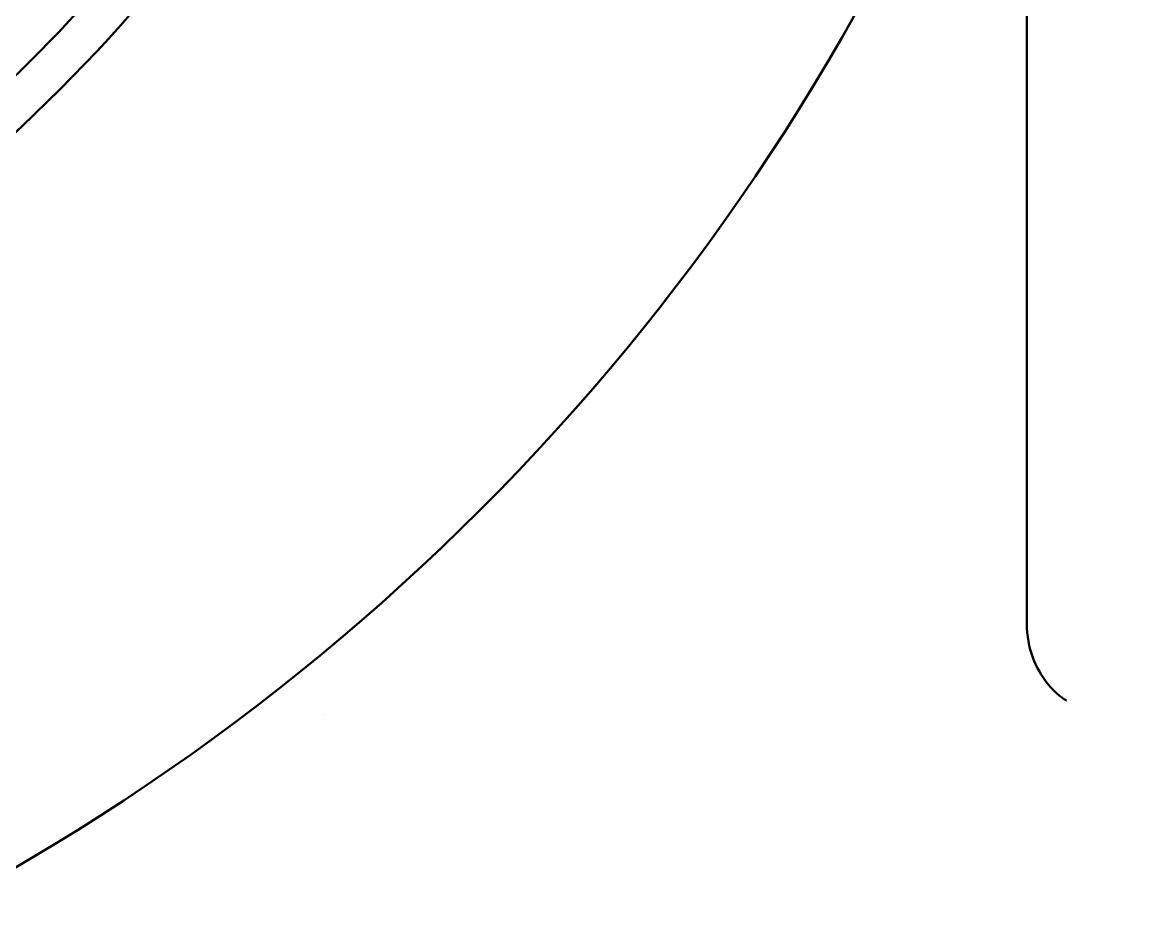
# Model space of a CAD drawing. Header units: millimetres. Extents: x 2725 to 10524, y 7125 to 11639.
# Drawn here: x 5096.23 to 5101.68, y 11276.73 to 11281.05 of the extents above; entities that cross this region are included whole.
import ezdxf

# ---------------------------------------------------------------- set-up
doc = ezdxf.new("R2010")
doc.units = ezdxf.units.MM
doc.header["$LTSCALE"] = 4
doc.layers.add('Visible (ISO)', color=7, linetype='Continuous', lineweight=50)

msp = doc.modelspace()

# ---------------------------------------------------------------- linework, layer by layer
at = {"layer": 'Visible (ISO)'}
for p, q in [((5101.1296, 11278.1195), (5101.1296, 11283.0036)), ((5097.6986, 11277.6799), (5097.6986, 11277.6799))]:
    msp.add_line(p, q, dxfattribs=at)
for radius in [11, 7.9]:
    msp.add_circle((5090.6847, 11286.4539), radius, dxfattribs=at)
msp.add_arc((5090.6847, 11286.4539), 8.1, 295.42538, 334.57462, dxfattribs=at)
msp.add_open_spline([(5101.1296, 11278.1194), (5101.1296, 11278.063), (5101.1401, 11278.0064), (5101.1765, 11277.9076), (5101.2026, 11277.8639), (5101.2511, 11277.803), (5101.2735, 11277.7823), (5101.3033, 11277.7583), (5101.313, 11277.7521), (5101.3217, 11277.7468), (5101.3233, 11277.746), (5101.3233, 11277.746)], degree=3, knots=[0, 0, 0, 0, 0.1868486, 0.1868486, 0.3673604, 0.3673604, 0.5217551, 0.5217551, 0.6517526, 0.6517526, 0.7370706, 0.7370706, 0.7370706, 0.7370706], dxfattribs=at)

doc.saveas('drawing.dxf')
